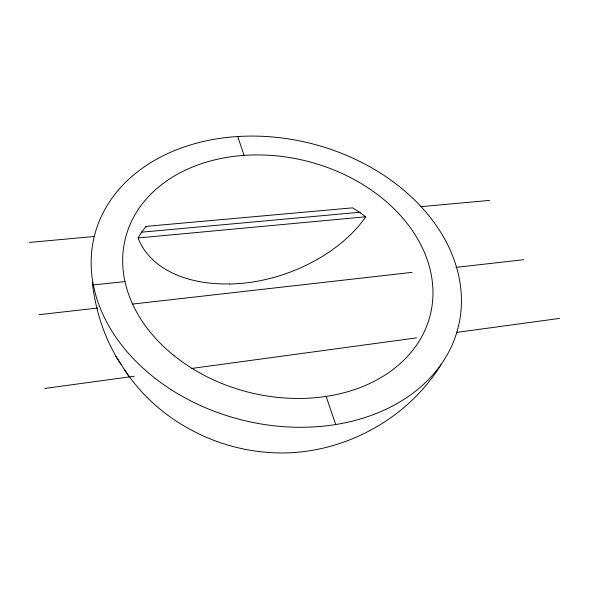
<?xml version="1.0" encoding="UTF-8"?>
<svg xmlns="http://www.w3.org/2000/svg" width="589" height="589" viewBox="0 0 589 589"><rect width="100%" height="100%" fill="white"/><g stroke="black" fill="none" stroke-linecap="round" stroke-linejoin="round"><path stroke-width="0.88" d="M441.014 364.731C410.15 414.406 355.042 447.36 296.878 452.308C230.218 457.94 161.408 425.921 124.581 369.782M44.838 388.431L134.115 376.283M191.513 368.478L416.526 337.872M456.608 332.417L559.55 318.413M39.139 314.673L97.634 308.04M132.37 304.093L412.057 272.361M455.93 267.384L523.569 259.712M93.334 284.936L124.978 281.579M365.732 216.789L138.084 237.963A148.612 114.833 14.1 0 1 146.05 226.367L352.524 207.858A148.612 114.833 14.1 0 1 365.732 216.789A127.128 83.049 -18.9 0 1 316.691 259.764L307.311 264.711A127.128 83.049 -18.9 0 1 244.472 283.132L229.622 284.141M29.45 242.418L94.395 236.483M141.051 232.228L360.586 212.18M420.958 206.665L489.562 200.4M92.259 282.153C95.551 311.095 104.739 339.765 120.914 364.127M115.761 356.286L129.33 377.004M237.684 136.523L244.096 155.371M326.144 396.404L335.701 424.492M229.695 283.905A127.106 82.799 -18.8 0 1 138.113 237.956M146.425 227.192A115.797 76.688 -19 0 1 146.087 226.353M154.995 378.226A187.538 142.501 14.2 0 0 458.087 327.749A187.538 142.501 14.2 0 0 215.817 139.019A187.538 142.501 14.2 0 0 154.995 378.226M173.924 355.565A157.167 119.155 14.2 0 0 429.55 317.611A157.167 119.155 14.2 0 0 229.982 156.902A157.167 119.155 14.2 0 0 173.924 355.565"/></g></svg>
